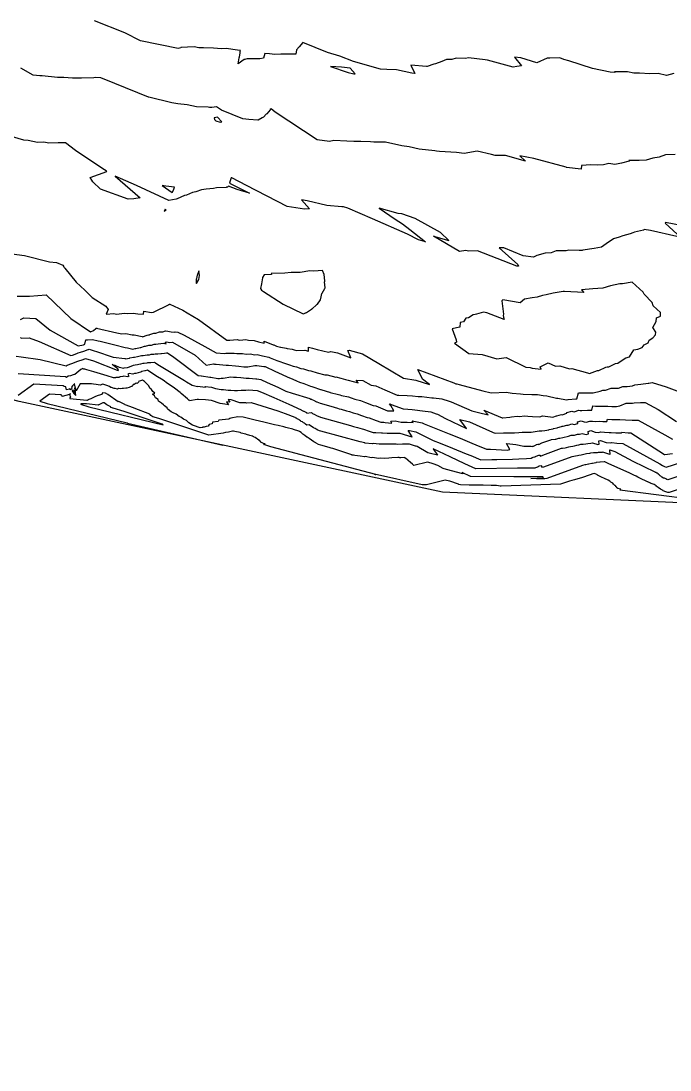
# Model space of a CAD drawing. Header units: metres. Extents: x 706349 to 713144, y 2649082 to 2655455.
# Drawn here: x 708603.4 to 708830, y 2651751.2 to 2652117.2 of the extents above; entities that cross this region are included whole.
import ezdxf

# ---------------------------------------------------------------- set-up
doc = ezdxf.new("R2010")
doc.units = ezdxf.units.M
for name, color, linetype in [('C-TINN-BNDY', 110, 'Continuous'), ('C-TOPO-MAJR', 9, 'Continuous'), ('C-TOPO-MINR', 8, 'Continuous')]:
    doc.layers.add(name, color=color, linetype=linetype)

msp = doc.modelspace()

# ---------------------------------------------------------------- linework, layer by layer
at = {"layer": 'C-TINN-BNDY', "color": 110, "linetype": 'Continuous', "lineweight": -3, "flags": 128}
msp.add_lwpolyline([(711728.46, 2651751.17), (708979.69, 2651949.91), (708929.32, 2651947.51), (708885.34, 2651947.43), (708874.67, 2651947.66), (708843.96, 2651948.59), (708750.59, 2651952.81), (708602.72, 2651984.46), (708602.72, 2651984.46), (708572.24, 2651992.37), (708416.46, 2652027.77), (708356.42, 2652045.45), (708246.65, 2652079.09), (708217.24, 2652087.73), (708207.61, 2652091.07), (708086.04, 2652137.92), (707999.16, 2652180.02), (707920.32, 2652215.72), (707870.46, 2652235.47), (707845.27, 2652247.2), (707845.05, 2652247.32), (707705.16, 2652328.1)], dxfattribs=at)
at = {"layer": 'C-TOPO-MAJR', "color": 9, "linetype": 'Continuous', "lineweight": -3, "elevation": -10, "flags": 128}
for points in [[(708831.81, 2652070.71), (708828.46, 2652070.57), (708826.22, 2652069.7), (708823.94, 2652069.39), (708821.7, 2652068.63), (708819.17, 2652068.61), (708817, 2652068.53), (708815.58, 2652068.51), (708815.73, 2652068.3), (708813.05, 2652067.64), (708810.68, 2652067.13), (708808.68, 2652067.5), (708806.78, 2652067.04), (708804.65, 2652066.92), (708802.36, 2652067.06), (708799.1, 2652066.78), (708798.98, 2652065.57), (708793.88, 2652066.13), (708793.83, 2652066.14), (708793.68, 2652066.18), (708782.41, 2652069.28), (708777.53, 2652070.23), (708779.58, 2652068.38), (708772.49, 2652070.35), (708768.99, 2652070.32), (708767.63, 2652070.6), (708762.69, 2652071.79), (708758.12, 2652071.01), (708755.47, 2652071.33), (708749.46, 2652071.71), (708748.43, 2652071.8), (708747.91, 2652071.89), (708742.39, 2652072.56), (708738.89, 2652073.3), (708736.29, 2652073.71), (708730.61, 2652074.92), (708730.41, 2652074.93), (708726.55, 2652074.99), (708725.39, 2652075.06), (708722.06, 2652075.15), (708719.58, 2652075.24), (708717.11, 2652075.3), (708712.55, 2652075.55), (708711.13, 2652075.24), (708706.79, 2652075.79), (708692.14, 2652085.38), (708690.67, 2652086.63), (708690.37, 2652086.3), (708690.33, 2652086.26), (708689.15, 2652084.9), (708688.93, 2652084.72), (708688.02, 2652083.68), (708687.56, 2652083.4), (708686.22, 2652082.65), (708686.17, 2652082.61), (708686.12, 2652082.6), (708682.93, 2652082.9), (708680.8, 2652083.12), (708673.33, 2652086.16), (708671.6, 2652087.23), (708669.97, 2652087.08), (708669.16, 2652087.07), (708668.77, 2652087.14), (708664.7, 2652087.34), (708661.41, 2652088.03), (708658.13, 2652088.39), (708656.03, 2652088.66), (708648.06, 2652090.68), (708648.02, 2652090.68), (708647.9, 2652090.71), (708636.18, 2652095.48), (708631.21, 2652097.45), (708629.48, 2652097.56), (708628.82, 2652097.42), (708624.5, 2652097.29), (708621.4, 2652097.27), (708618.28, 2652097.53), (708616.12, 2652097.56), (708610.72, 2652098.09), (708610, 2652098.13), (708607.62, 2652098.36), (708603.3, 2652100.82)], [(708602, 2652021.21), (708604.1, 2652021.18), (708605.44, 2652021.17), (708606.32, 2652021.22), (708612.18, 2652021.73), (708620.76, 2652013.41), (708627.64, 2652008.8), (708628.63, 2652009.27), (708629.46, 2652009.89), (708629.7, 2652010.04), (708629.74, 2652010.11), (708629.76, 2652010.09), (708636.81, 2652008.47), (708638.55, 2652008.12), (708639.94, 2652008.18), (708642.21, 2652007.69), (708642.85, 2652007.75), (708645.66, 2652007.1), (708645.82, 2652007.07), (708647.37, 2652007.61), (708647.47, 2652007.61), (708647.92, 2652007.67), (708648.12, 2652007.63), (708648.06, 2652007.73), (708649.79, 2652008.36), (708650.11, 2652008.3), (708650.41, 2652008.31), (708651.78, 2652008.81), (708652.23, 2652008.77), (708652.84, 2652008.73), (708653.84, 2652009.1), (708654.63, 2652008.96), (708655.77, 2652008.72), (708656.89, 2652008.7), (708657.16, 2652008.78), (708658.15, 2652008.71), (708660.31, 2652007.55), (708667.56, 2652003.61), (708671.5, 2652001.47), (708674.45, 2652001.26), (708674.94, 2652001.36), (708677.83, 2652001.31), (708678.73, 2652001.21), (708680.75, 2652001.22), (708682.04, 2652001.01), (708683.38, 2652001.05), (708684.99, 2652000.76), (708685.82, 2652000.83), (708687.72, 2652000.39), (708689.91, 2651999.93), (708690.32, 2651999.75), (708692.7, 2651998.8), (708696.07, 2651997.61), (708697.09, 2651997.22), (708698.46, 2651996.83), (708699.61, 2651996.53), (708701.05, 2651996.01), (708702.01, 2651995.86), (708703.79, 2651995.26), (708704.57, 2651995.17), (708706.79, 2651994.49), (708709.49, 2651993.78), (708710.27, 2651993.78), (708713.26, 2651992.97), (708713.26, 2651993.12), (708715.05, 2651992.57), (708716.73, 2651992.19), (708717.58, 2651991.85), (708721.11, 2651990.97), (708720.38, 2651991.95), (708722.68, 2651991.81), (708725.67, 2651990.15), (708727.3, 2651989.9), (708730.36, 2651988.56), (708734.68, 2651986.72), (708735.05, 2651986.7), (708735.16, 2651986.69), (708735.35, 2651986.66), (708738.25, 2651986.51), (708740.05, 2651986.47), (708742.06, 2651986.21), (708743.33, 2651986.21), (708746.84, 2651985.75), (708747.39, 2651985.77), (708750.3, 2651985.37), (708752.88, 2651984.56), (708753.63, 2651984.31), (708760.81, 2651981.15), (708763.1, 2651980.58), (708766.5, 2651979.8), (708765, 2651981.41), (708771.37, 2651978.76), (708771.61, 2651978.78), (708771.64, 2651978.77), (708774.01, 2651979), (708774.61, 2651979.1), (708776.6, 2651979.39), (708777.55, 2651979.27), (708779.08, 2651979.48), (708780.3, 2651979.38), (708781.94, 2651979.27), (708784.48, 2651979.07), (708785.41, 2651979.47), (708788.21, 2651979.15), (708789.07, 2651979.02), (708790.39, 2651979.42), (708790.45, 2651979.42), (708792.11, 2651979.93), (708792.34, 2651979.86), (708793.99, 2651980.39), (708793.97, 2651980.59), (708795.67, 2651981.1), (708796.11, 2651980.93), (708796.47, 2651980.9), (708798.16, 2651981.42), (708798.63, 2651981.37), (708799.16, 2651981.33), (708801.18, 2651981.49), (708801.89, 2651981.44), (708802.69, 2651981.43), (708803.09, 2651982.92), (708803.95, 2651982.85), (708804.97, 2651982.8), (708807.05, 2651982.83), (708808.27, 2651982.78), (708809.68, 2651982.74), (708811.36, 2651982.69), (708812.5, 2651982.97), (708814.71, 2651983.83), (708816.86, 2651983.86), (708817.43, 2651984.04), (708819.69, 2651984.06), (708821.37, 2651984.13), (708825.82, 2651981.65), (708832.22, 2651977.51)]]:
    msp.add_lwpolyline(points, dxfattribs=at)
msp.add_lwpolyline([(708672.96, 2652081.88), (708673.46, 2652082.06), (708672.03, 2652083.63), (708670.78, 2652083.4), (708670.91, 2652082.83), (708671.35, 2652082.36), (708672.96, 2652081.88)], close=True, dxfattribs=at)
at = {"layer": 'C-TOPO-MAJR', "color": 9, "linetype": 'Continuous', "lineweight": -3, "flags": 128}
msp.add_lwpolyline([(708845.81, 2651958.05), (708829.74, 2651952.71), (708829.72, 2651952.72), (708829.7, 2651952.73), (708829.67, 2651952.75), (708829.27, 2651952.73), (708828.58, 2651952.89), (708827.62, 2651953.34), (708827.62, 2651953.35), (708826.66, 2651953.88), (708826.66, 2651953.9), (708825.9, 2651954.45), (708825.2, 2651954.93), (708825.19, 2651954.95), (708825.16, 2651954.98), (708824.45, 2651955.44), (708823.36, 2651955.88), (708823.32, 2651955.93), (708823.22, 2651955.98), (708822.23, 2651956.39), (708822.09, 2651956.47), (708821.19, 2651956.84), (708820.95, 2651956.96), (708820.64, 2651957.11), (708819.94, 2651957.48), (708819.49, 2651957.71), (708818.78, 2651958.04), (708818.18, 2651958.35), (708817.31, 2651958.78), (708815.96, 2651959.43), (708813.63, 2651960.52), (708812.83, 2651960.87), (708808.41, 2651962.88), (708807.21, 2651963.42), (708806.95, 2651963.4), (708805.55, 2651963.3), (708805.48, 2651963.27), (708804.19, 2651963.12), (708804.06, 2651963.08), (708802.91, 2651962.88), (708802.73, 2651962.83), (708801.7, 2651962.64), (708801.47, 2651962.59), (708800.55, 2651962.37), (708800.25, 2651962.34), (708799.41, 2651962.16), (708786.92, 2651957.64), (708786.29, 2651957.43), (708786.24, 2651957.46), (708783.38, 2651957.47), (708781.39, 2651957.6), (708785.82, 2651957.83), (708785.57, 2651958.19), (708785.45, 2651958.18), (708785.48, 2651958.14), (708775.51, 2651958.2), (708760.41, 2651958.31), (708760.34, 2651958.31), (708757.41, 2651959.69), (708757.7, 2651959.26), (708751.94, 2651960.69), (708750.82, 2651961.06), (708748.94, 2651962.16), (708747.23, 2651962.73), (708746.56, 2651962.92), (708745.26, 2651963.3), (708740.53, 2651962.11), (708740.02, 2651962.63), (708739.38, 2651963.21), (708738.58, 2651963.91), (708738.45, 2651963.95), (708737.57, 2651964.66), (708737.49, 2651964.7), (708737.25, 2651964.93), (708735.96, 2651964.82), (708735.7, 2651964.85), (708735.36, 2651964.88), (708734.9, 2651964.92), (708732.88, 2651964.83), (708731.75, 2651964.71), (708730.38, 2651964.56), (708728.96, 2651964.69), (708728.04, 2651964.61), (708726.22, 2651964.86), (708725.73, 2651964.79), (708723.59, 2651965.21), (708723.36, 2651965.18), (708721.81, 2651965.38), (708719.94, 2651965.63), (708719.92, 2651965.62), (708719.47, 2651965.69), (708719.46, 2651965.69), (708719.37, 2651965.71), (708719.33, 2651965.73), (708719.25, 2651965.75), (708718.88, 2651965.71), (708718.89, 2651965.83), (708712.25, 2651968.1), (708711.72, 2651968.23), (708711.3, 2651968.32), (708710.97, 2651968.4), (708708.12, 2651969.17), (708708.02, 2651969.21), (708707.25, 2651969.51), (708706.46, 2651969.96), (708706.37, 2651970), (708705.57, 2651970.44), (708704.77, 2651970.95), (708703.96, 2651971.49), (708703.26, 2651972.06), (708703.15, 2651972.04), (708702.47, 2651972.58), (708701.81, 2651973.09), (708701.78, 2651973.11), (708701.16, 2651973.61), (708701.15, 2651973.61), (708700.65, 2651973.98), (708700.41, 2651974.07), (708700.39, 2651974.07), (708700.37, 2651974.07), (708698.51, 2651974.72), (708698.31, 2651974.76), (708696.3, 2651975.31), (708695.85, 2651975.41), (708695.18, 2651975.57), (708693.13, 2651976.08), (708691.93, 2651976.35), (708689.97, 2651976.8), (708688.2, 2651977.2), (708685.15, 2651977.94), (708680.91, 2651978.95), (708679.05, 2651979.06), (708676.61, 2651978.68), (708676.26, 2651978.52), (708675.89, 2651978.32), (708672.49, 2651977.89), (708672.21, 2651977.51), (708670.26, 2651977.2), (708670.14, 2651976.71), (708669.04, 2651976.49), (708668.7, 2651975.88), (708668.07, 2651975.73), (708667.64, 2651975.62), (708667.31, 2651975.55), (708667.08, 2651975.5), (708666.89, 2651975.46), (708666.75, 2651975.43), (708666.63, 2651975.41), (708665.96, 2651975.3), (708663.57, 2651976.1), (708663.29, 2651976.19), (708662.02, 2651977.07), (708661.16, 2651977.84), (708660.1, 2651978.24), (708659.16, 2651979.01), (708658.54, 2651979.24), (708657.5, 2651979.99), (708656.23, 2651980.57), (708655.79, 2651980.89), (708654.75, 2651981.61), (708654.49, 2651981.91), (708654.4, 2651982.21), (708653.46, 2651982.89), (708653.16, 2651983.3), (708652.48, 2651983.9), (708651.43, 2651984.61), (708651.26, 2651985.13), (708650.34, 2651985.77), (708650.01, 2651986.44), (708649.26, 2651987), (708650.09, 2651987.35), (708649.43, 2651987.89), (708648.91, 2651988.7), (708648.41, 2651989.12), (708648.06, 2651989.93), (708646.57, 2651991.3), (708646.45, 2651991.4), (708645.78, 2651991.91), (708645.46, 2651991.79), (708645.39, 2651991.81), (708644.43, 2651991.44), (708644.48, 2651991.31), (708643.89, 2651990.77), (708643.58, 2651990.83), (708642.84, 2651990.42), (708642.56, 2651990.39), (708642.19, 2651989.75), (708641.88, 2651989.73), (708641.09, 2651989.4), (708640.38, 2651989.1), (708639.98, 2651989.09), (708639.17, 2651988.97), (708638.67, 2651989), (708638.07, 2651988.86), (708637.44, 2651988.95), (708637.01, 2651988.82), (708636.21, 2651989.04), (708635.89, 2651989), (708634.92, 2651989.39), (708634.79, 2651989.4), (708634.28, 2651989.67), (708634.27, 2651989.68), (708633.32, 2651990.01), (708631.9, 2651990.52), (708630.96, 2651990.14), (708629.61, 2651990.36), (708628.67, 2651990.51), (708627.97, 2651990.6), (708626.54, 2651990.63), (708626.07, 2651990.67), (708624.27, 2651990.66), (708624.02, 2651990.68), (708622.67, 2651988.13), (708622.07, 2651990.65), (708621.93, 2651990.59), (708621.97, 2651990.54), (708621.35, 2651989.87), (708620.98, 2651989.51), (708621.13, 2651989.08), (708620.98, 2651988.84), (708620.88, 2651988.67), (708620.81, 2651988.55), (708620.46, 2651988.94), (708620.35, 2651988.84), (708620.27, 2651988.76), (708619.28, 2651988.49), (708619.03, 2651989.59), (708618.44, 2651989.65), (708618.1, 2651989.91), (708607.83, 2651990.53), (708602.37, 2651986.61)], dxfattribs=at)
msp.add_lwpolyline([(708621.33, 2651988.29), (708621.28, 2651988.13), (708621.75, 2651987.52), (708621.74, 2651987.44), (708621.73, 2651987.38), (708622.33, 2651986.79), (708622.33, 2651986.77), (708622.32, 2651986.76), (708622.53, 2651986.61), (708622.17, 2651989.2), (708622.3, 2651987.28), (708621.84, 2651988.31), (708621.79, 2651987.86), (708621.42, 2651988.54), (708621.33, 2651988.29)], close=True, dxfattribs=at)
at = {"layer": 'C-TOPO-MINR', "color": 8, "linetype": 'Continuous', "lineweight": -3, "flags": 128}
for points, elevation in [([(708831.28, 2652098.94), (708828.74, 2652098.18), (708825.89, 2652098.88), (708822.97, 2652098.77), (708819.32, 2652099.01), (708817.38, 2652099.01), (708815.2, 2652099.55), (708810.61, 2652099.54), (708810.8, 2652099.28), (708809.04, 2652099.43), (708802.93, 2652100.66), (708794.64, 2652103.35), (708792.95, 2652103.8), (708791.47, 2652104.36), (708788.03, 2652104.29), (708787.04, 2652104.26), (708783.43, 2652102.69), (708777.88, 2652104.37), (708775.7, 2652104.59), (708778.13, 2652101.59), (708776.5, 2652101.32), (708775.26, 2652101.07), (708766.31, 2652103.55), (708766.18, 2652103.55), (708766.09, 2652103.55), (708765.42, 2652103.65), (708759.61, 2652104.38), (708758.52, 2652104.17), (708755.33, 2652104.27), (708753.75, 2652103.84), (708752, 2652103.83), (708750.32, 2652103.12), (708748.1, 2652102.31), (708747.55, 2652102.23), (708745.21, 2652101.39), (708745.01, 2652101.36), (708744.97, 2652101.35), (708739.51, 2652101.77), (708740.92, 2652098.97), (708739.89, 2652099.07), (708734.46, 2652100.15), (708731.14, 2652100.37), (708728.88, 2652100.4), (708719.47, 2652103.15), (708714.72, 2652104.96), (708710.44, 2652106.3), (708701.75, 2652109.75), (708700.48, 2652108.26), (708699.54, 2652107.18), (708699.29, 2652105.62), (708698.3, 2652105.72), (708697.76, 2652105.71), (708697.64, 2652105.71), (708694.98, 2652105.62), (708694.14, 2652105.7), (708691.98, 2652105.6), (708690.14, 2652105.82), (708688.46, 2652105.84), (708688.09, 2652104.25), (708686.81, 2652104.04), (708682.29, 2652103.99), (708681.88, 2652103.91), (708681.55, 2652103.85), (708681.33, 2652103.78), (708679.21, 2652102.33), (708679.56, 2652104.44), (708679.63, 2652104.76), (708679.87, 2652106.01), (708679.92, 2652106.64), (708680.05, 2652106.96), (708678.94, 2652107.1), (708675.04, 2652107.59), (708673.41, 2652107.57), (708670.54, 2652107.81), (708667.12, 2652107.82), (708665.44, 2652107.88), (708663.82, 2652108.26), (708659.2, 2652108.03), (708659.23, 2652107.83), (708658.19, 2652107.68), (708645.06, 2652110.37), (708639.62, 2652113.09), (708628.98, 2652117.27)], -8), ([(708832.4, 2652042.01), (708823.13, 2652044.16), (708820.99, 2652044.44), (708820.73, 2652044.3), (708817.61, 2652043.58), (708816.99, 2652043.27), (708816.12, 2652042.94), (708813.55, 2652042.25), (708812.21, 2652041.76), (708810.26, 2652041.25), (708807.71, 2652039.49), (708806.04, 2652038.31), (708803.49, 2652037.8), (708799.51, 2652037.24), (708799.29, 2652037.2), (708798.24, 2652037.1), (708794.61, 2652037.26), (708793.76, 2652036.98), (708790.26, 2652037), (708788.47, 2652036.36), (708786.36, 2652036.22), (708783.46, 2652035.36), (708782.29, 2652034.84), (708778.77, 2652035.31), (708771.92, 2652038.11), (708770.33, 2652038.12), (708776.86, 2652032.21), (708777.06, 2652031.67), (708776.98, 2652031.66), (708776.52, 2652031.68), (708762.8, 2652037.01), (708759.61, 2652036.94), (708758.68, 2652037.11), (708756.52, 2652036.86), (708747.35, 2652042.13), (708752.7, 2652040.61), (708749.82, 2652043.41), (708740.96, 2652048.32), (708736.36, 2652049.93), (708735.12, 2652050.04), (708728.48, 2652051.96), (708733.98, 2652048.11), (708736.6, 2652046.48), (708739.17, 2652044.46), (708744.59, 2652040.12), (708742.16, 2652040.86), (708738.35, 2652042.82), (708726.1, 2652048.16), (708717.48, 2652051.89), (708715.98, 2652052.36), (708715.41, 2652052.37), (708710.15, 2652052.91), (708703.27, 2652054.52), (708701.28, 2652054.82), (708704.15, 2652051.66), (708702.4, 2652051.57), (708696.31, 2652052.53), (708682.15, 2652059.84), (708676.97, 2652062.55), (708676.81, 2652062.53), (708676.38, 2652061.41), (708676.2, 2652060.66), (708683.1, 2652057.16), (708678.87, 2652058.47), (708675.8, 2652059.65), (708675.51, 2652059.25), (708675.45, 2652059.2), (708675.14, 2652059.21), (708675.04, 2652059.19), (708671.58, 2652059.06), (708670.56, 2652058.78), (708668.03, 2652058.5), (708666.38, 2652058.29), (708664.46, 2652057.66), (708663.3, 2652057.43), (708661.14, 2652056.51), (708660.45, 2652056.31), (708657.9, 2652055.17), (708657.58, 2652055.04), (708654.97, 2652054.62), (708643.7, 2652059.83), (708636.26, 2652063.14), (708644.92, 2652055.54), (708642.72, 2652055.18), (708640.75, 2652055.05), (708631.11, 2652058.57), (708628.45, 2652061.07), (708628.14, 2652061.66), (708627.47, 2652062.66), (708633.32, 2652064.71), (708633.06, 2652064.9), (708631.93, 2652065.69), (708622.37, 2652071.99), (708618.89, 2652074.72), (708616.29, 2652074.69), (708613.13, 2652074.65), (708611.37, 2652074.94), (708609.1, 2652074.89), (708605.87, 2652075.56), (708604.41, 2652075.6), (708598.42, 2652077.42)], -12), ([(708836.91, 2652045.31), (708828.47, 2652046.97), (708828.31, 2652046.66), (708832.52, 2652042.85)], -12), ([(708600.12, 2652035.97), (708604.63, 2652035.39), (708613.36, 2652033.15), (708615.72, 2652032.92), (708617.98, 2652032.07), (708618.38, 2652031.4), (708618.47, 2652031.27), (708618.71, 2652031.01), (708622.61, 2652026.11), (708625.68, 2652023.26), (708628.16, 2652020.73), (708633, 2652017.71), (708633.86, 2652016.51), (708633.16, 2652014.94), (708635.81, 2652015.17), (708636.24, 2652015.07), (708636.83, 2652014.97), (708639.34, 2652015.33), (708640.44, 2652015.16), (708642.54, 2652015.24), (708644.12, 2652015.03), (708646.18, 2652014.95), (708646.29, 2652015.96), (708648.95, 2652015.56), (708649.62, 2652015.64), (708655.1, 2652018.34), (708655.12, 2652018.36), (708655.13, 2652018.4), (708655.39, 2652018.39), (708659.91, 2652016.31), (708661.35, 2652015.38), (708665.35, 2652013.03), (708675.26, 2652005.85), (708676.14, 2652005.88), (708676.25, 2652005.86), (708678.81, 2652006.07), (708679.22, 2652005.97), (708679.81, 2652005.85), (708681.87, 2652006.08), (708682.86, 2652005.83), (708684.82, 2652005.75), (708686.24, 2652005.33), (708688.29, 2652004.79), (708688.26, 2652005.53), (708691.4, 2652004.25), (708691.7, 2652004.2), (708692.56, 2652003.8), (708693.96, 2652003.44), (708694.14, 2652003.38), (708695.91, 2652003.09), (708696.33, 2652002.95), (708698, 2652002.75), (708698.71, 2652002.53), (708699.57, 2652002.31), (708702.52, 2652002.33), (708703.77, 2652001.99), (708703.79, 2652003.47), (708705.14, 2652003.06), (708706.76, 2652002.65), (708708.73, 2652002.12), (708710.76, 2652001.69), (708711.6, 2652001.88), (708713.91, 2652001.44), (708718.56, 2651999.71), (708717.47, 2652002.23), (708717.91, 2652002.37), (708722.59, 2652001.14), (708728.33, 2651997.74), (708736.9, 2651992.62), (708741.23, 2651991.85), (708746.01, 2651990.37), (708743.6, 2651992.3), (708741.97, 2651995.58), (708754.56, 2651990.98), (708755.26, 2651990.67), (708755.58, 2651990.58), (708756.37, 2651990.36), (708764.61, 2651988.17), (708767.53, 2651987.49), (708772.98, 2651987.66), (708773.47, 2651987.61), (708774.83, 2651987.33), (708777.82, 2651987.15), (708778.72, 2651987.01), (708781.72, 2651986.89), (708783.69, 2651986.85), (708785.69, 2651986.51), (708787, 2651986.48), (708790.31, 2651985.66), (708790.85, 2651985.65), (708793.81, 2651985.03), (708794.33, 2651985.19), (708794.36, 2651985.19), (708794.38, 2651985.19), (708797.07, 2651985.4), (708797.27, 2651985.39), (708797.5, 2651985.38), (708798.06, 2651987.5), (708798.22, 2651987.49), (708798.4, 2651987.48), (708801.63, 2651987.53), (708802.08, 2651987.51), (708802.59, 2651987.49), (708803.21, 2651987.47), (708805.57, 2651988.06), (708806.54, 2651988.44), (708807.49, 2651988.45), (708809.49, 2651989.09), (708810.61, 2651989.1), (708811.98, 2651989.16), (708813.47, 2651989.68), (708815.04, 2651989.73), (708816.94, 2651989.87), (708817.74, 2651990.26), (708819.84, 2651990.45), (708822.41, 2651990.82), (708822.58, 2651990.91), (708823.81, 2651991.07), (708828.66, 2651989.56), (708838.85, 2651985.68)], -12), ([(708603.21, 2652013.08), (708604.37, 2652013.66), (708608.51, 2652013.4), (708613.54, 2652009.37), (708623.37, 2652003.93), (708625.16, 2652004.18), (708625.7, 2652004.49), (708625.96, 2652005.97), (708626.58, 2652006), (708628.38, 2652006.14), (708630.33, 2652005.65), (708631.02, 2652005.46), (708632.41, 2652005.11), (708636.16, 2652004.2), (708639.7, 2652003.34), (708640.58, 2652003.14), (708642.45, 2652002.71), (708643.28, 2652002.92), (708643.35, 2652002.93), (708643.45, 2652002.93), (708644.95, 2652003.34), (708645.21, 2652003.34), (708646.48, 2652003.72), (708646.88, 2652003.72), (708647.96, 2652004.06), (708648.46, 2652004.08), (708648.98, 2652004.12), (708649.9, 2652004.43), (708650.45, 2652004.45), (708652.98, 2652004.8), (708654.1, 2652004.55), (708653.76, 2652005.13), (708654.23, 2652005.3), (708655.31, 2652005.09), (708656.28, 2652005.12), (708656.28, 2652005.13), (708664.23, 2652000.66), (708668.05, 2651997.11), (708670.59, 2651997.55), (708670.75, 2651997.55), (708670.96, 2651997.53), (708671.22, 2651997.51), (708671.57, 2651997.48), (708674.99, 2651997.16), (708675.83, 2651997.08), (708678.23, 2651996.91), (708679.44, 2651996.79), (708681.14, 2651996.61), (708682.61, 2651996.5), (708684.96, 2651996.98), (708685.68, 2651996.97), (708688.15, 2651996.69), (708688.24, 2651996.69), (708688.6, 2651996.63), (708691.98, 2651995.02), (708694.56, 2651993.83), (708696.31, 2651993.11), (708698.26, 2651992.24), (708699.62, 2651991.66), (708700.64, 2651991.26), (708702.07, 2651990.75), (708704.47, 2651989.84), (708704.9, 2651989.71), (708705.26, 2651989.62), (708707.97, 2651988.65), (708708.1, 2651988.63), (708709.88, 2651988.03), (708711.07, 2651987.72), (708711.18, 2651987.69), (708711.31, 2651987.64), (708714.25, 2651986.92), (708714.68, 2651986.77), (708715.24, 2651986.58), (708717.71, 2651986.03), (708718.64, 2651985.69), (708719.93, 2651985.23), (708721.88, 2651984.8), (708723.66, 2651984.13), (708726.29, 2651983.12), (708727.25, 2651982.9), (708731.39, 2651981.2), (708733.11, 2651981.2), (708733.51, 2651981.18), (708732.5, 2651983.11), (708732.07, 2651983.7), (708732.17, 2651983.69), (708732.68, 2651983.41), (708736.85, 2651981.93), (708738.44, 2651981.74), (708739.94, 2651981.63), (708740.92, 2651981.58), (708743.54, 2651981.23), (708746.52, 2651980.9), (708748.3, 2651980.21), (708748.8, 2651979.99), (708751.57, 2651978.48), (708758.94, 2651975.01), (708756.63, 2651978.2), (708759.98, 2651977.37), (708767.96, 2651973.73), (708768.24, 2651973.64), (708768.9, 2651973.42), (708771.86, 2651973.49), (708772.38, 2651973.47), (708774.77, 2651973.54), (708775.69, 2651973.54), (708777.25, 2651973.62), (708778.34, 2651973.7), (708779.32, 2651973.78), (708780.9, 2651973.72), (708781.45, 2651973.78), (708784.29, 2651974.25), (708784.43, 2651974.27), (708785.21, 2651974.17), (708786.28, 2651974.29), (708786.32, 2651974.3), (708787.71, 2651974.62), (708787.8, 2651974.63), (708789.14, 2651974.96), (708789.28, 2651974.98), (708790.64, 2651975.3), (708790.85, 2651975.33), (708792.09, 2651975.79), (708792.36, 2651975.81), (708792.67, 2651975.82), (708794.01, 2651976.23), (708794.41, 2651976.24), (708795.72, 2651976.64), (708796.5, 2651976.38), (708797.75, 2651976.78), (708797.71, 2651977.31), (708799.01, 2651977.7), (708799.99, 2651977.33), (708800.77, 2651977.28), (708801.99, 2651977.65), (708802.89, 2651977.55), (708803.94, 2651977.48), (708805.29, 2651977.59), (708806.5, 2651977.5), (708807.89, 2651977.47), (708808.12, 2651978.34), (708809.68, 2651978.21), (708811.54, 2651978.12), (708812.47, 2651978.13), (708814.46, 2651978.05), (708816.76, 2651977.98), (708818.9, 2651977.92), (708828.14, 2651972.85), (708830.9, 2651971.34)], -8), ([(708603.02, 2652006.83), (708603.67, 2652006.6), (708606.27, 2652006.71), (708609.71, 2652005.42), (708620.72, 2652000.48), (708621.2, 2652000.64), (708621.3, 2652000.68), (708622.88, 2652001.22), (708623.33, 2652001.39), (708624.2, 2652001.68), (708625.26, 2652002.06), (708626.78, 2652002.59), (708626.96, 2652002.62), (708627.15, 2652002.73), (708631.44, 2652001.34), (708633.46, 2652000.6), (708635.6, 2651999.88), (708639.63, 2651999.44), (708639.7, 2651999.42), (708639.84, 2651999.39), (708641.27, 2651999.61), (708641.39, 2651999.64), (708642.7, 2651999.91), (708642.98, 2651999.95), (708644.1, 2652000.2), (708644.54, 2652000.22), (708645.47, 2652000.46), (708646.01, 2652000.52), (708646.68, 2652000.57), (708647.43, 2652000.77), (708648.27, 2652000.79), (708648.82, 2652000.96), (708649.79, 2652000.96), (708650.18, 2652001.08), (708651.18, 2652001.11), (708652.24, 2652001.2), (708652.43, 2652001.26), (708653.43, 2652001.3), (708654.15, 2652001.39), (708654.41, 2652001.44), (708654.42, 2652001.45), (708654.48, 2652001.47), (708656.78, 2651999.98), (708665.2, 2651993.58), (708666.26, 2651993.41), (708666.34, 2651993.41), (708669.36, 2651992.92), (708669.65, 2651992.93), (708672.15, 2651992.52), (708672.63, 2651992.54), (708673.22, 2651992.56), (708673.95, 2651992.57), (708676.62, 2651993.04), (708677.52, 2651992.99), (708678.65, 2651992.91), (708680.08, 2651992.8), (708682.01, 2651992.64), (708683.05, 2651992.55), (708685.32, 2651992.33), (708685.66, 2651992.31), (708687.1, 2651992.17), (708689.37, 2651991.12), (708693.08, 2651989.41), (708695.83, 2651988.09), (708698.1, 2651987.39), (708704.26, 2651985.47), (708704.59, 2651985.32), (708704.78, 2651985.23), (708704.89, 2651985.18), (708705.56, 2651984.9), (708706.55, 2651984.4), (708706.61, 2651984.37), (708706.67, 2651984.34), (708707.86, 2651983.82), (708711.59, 2651982.81), (708713.83, 2651982.13), (708714.43, 2651981.95), (708715.2, 2651981.74), (708717.03, 2651981.25), (708718.04, 2651980.92), (708719.35, 2651980.46), (708720.74, 2651980.12), (708722.28, 2651979.58), (708724.27, 2651978.89), (708724.99, 2651978.73), (708727.36, 2651977.86), (708729.02, 2651977.27), (708730.02, 2651977.26), (708730.48, 2651977.12), (708732.82, 2651976.91), (708732.45, 2651977.55), (708734.03, 2651977.68), (708736.1, 2651977.2), (708738.16, 2651977.2), (708740.28, 2651977.09), (708739.97, 2651977.69), (708743.4, 2651976.97), (708743.93, 2651976.76), (708744.11, 2651976.68), (708750.56, 2651974.16), (708752.93, 2651973.15), (708756.71, 2651971.68), (708760.76, 2651969.95), (708762.21, 2651969.39), (708765.93, 2651967.79), (708767.35, 2651967.85), (708773.09, 2651967.51), (708774.08, 2651967.65), (708772.92, 2651969.75), (708774, 2651969.67), (708776.15, 2651969.42), (708778.93, 2651968.89), (708781.39, 2651968.82), (708781.51, 2651968.82), (708781.93, 2651968.81), (708781.98, 2651968.82), (708782.28, 2651968.9), (708782.3, 2651968.91), (708782.33, 2651968.92), (708782.81, 2651969.11), (708783.28, 2651969.37), (708783.35, 2651969.41), (708783.87, 2651969.54), (708784.04, 2651969.56), (708784.15, 2651969.4), (708785.26, 2651969.99), (708788.4, 2651971.13), (708788.6, 2651971.17), (708789.85, 2651971.31), (708790.11, 2651971.37), (708791.21, 2651971.62), (708791.53, 2651971.68), (708792.58, 2651971.94), (708792.98, 2651972.01), (708794.03, 2651972.25), (708794.51, 2651972.31), (708795.45, 2651972.66), (708796.01, 2651972.71), (708796.64, 2651972.74), (708797.63, 2651973.04), (708798.37, 2651973.05), (708799.32, 2651973.34), (708800.66, 2651972.9), (708801.51, 2651973.17), (708801.44, 2651974.03), (708802.36, 2651974.3), (708803.86, 2651973.73), (708805.07, 2651973.65), (708805.82, 2651973.88), (708807.16, 2651973.73), (708808.73, 2651973.62), (708809.4, 2651973.68), (708811.12, 2651973.55), (708813.08, 2651973.51), (708813.15, 2651973.77), (708815.41, 2651973.58), (708816.36, 2651973.53), (708826.04, 2651967.21), (708828.05, 2651965.93), (708828.1, 2651965.91), (708828.22, 2651965.95), (708828.23, 2651965.95), (708830.88, 2651966.27)], -6), ([(708601.65, 2652000.3), (708603.42, 2652000.09), (708610.05, 2651999.15), (708619.12, 2651996.94), (708619.5, 2651997.11), (708621.06, 2651997.74), (708622.1, 2651998.11), (708622.86, 2651998.39), (708623.58, 2651998.63), (708624.72, 2651999.05), (708625.02, 2651999.15), (708625.87, 2651999.47), (708628.7, 2651998.63), (708636.9, 2651995.35), (708637.42, 2651995.25), (708637.46, 2651995.29), (708637.23, 2651995.9), (708635.16, 2651997.33), (708636.1, 2651997.11), (708637.61, 2651996.48), (708639.26, 2651996.13), (708639.44, 2651996.19), (708640.59, 2651996.3), (708640.9, 2651996.4), (708641.28, 2651996.51), (708642.68, 2651997.15), (708643.18, 2651997.25), (708643.99, 2651997.38), (708644.57, 2651997.54), (708645.2, 2651997.66), (708645.97, 2651997.79), (708646.43, 2651997.89), (708647.38, 2651997.94), (708647.66, 2651998.01), (708648.66, 2651998.11), (708649.84, 2651998.19), (708650.32, 2651997.9), (708651.18, 2651997.37), (708658.68, 2651992.8), (708660.44, 2651991.73), (708661.15, 2651991.33), (708663.12, 2651990.1), (708665.05, 2651989.71), (708664.95, 2651989.86), (708667.77, 2651989.43), (708667.63, 2651989.74), (708669.94, 2651989.46), (708671.25, 2651989.02), (708673.31, 2651988.68), (708674.12, 2651988.69), (708675.76, 2651988.42), (708676.68, 2651988.47), (708677.94, 2651988.26), (708679, 2651988.32), (708680.28, 2651988.37), (708681.86, 2651988.39), (708682.65, 2651988.53), (708684.29, 2651988.44), (708685.86, 2651988.33), (708687.38, 2651987.7), (708691.7, 2651985.9), (708694.8, 2651984.48), (708696.86, 2651983.58), (708701.2, 2651981.54), (708701.35, 2651981.47), (708701.36, 2651981.45), (708702.06, 2651981.11), (708702.15, 2651981.04), (708702.85, 2651980.7), (708703.01, 2651980.57), (708703.18, 2651980.44), (708704.7, 2651980.67), (708704.92, 2651980.48), (708705.18, 2651980.31), (708705.44, 2651980.15), (708705.7, 2651980), (708706.52, 2651979.59), (708706.83, 2651979.42), (708707.12, 2651979.3), (708707.94, 2651978.94), (708718.48, 2651976.09), (708719.48, 2651975.79), (708720.81, 2651975.39), (708722.49, 2651974.91), (708722.99, 2651974.78), (708724.9, 2651974.16), (708726.32, 2651973.66), (708727.29, 2651973.59), (708729.25, 2651973.48), (708729.65, 2651973.5), (708731.28, 2651973.45), (708732.07, 2651973.46), (708733.4, 2651973.43), (708734.65, 2651973.43), (708735.63, 2651973.42), (708739.85, 2651972.12), (708739.91, 2651972.11), (708738.61, 2651974.35), (708739.03, 2651974.38), (708741.26, 2651973.87), (708747.34, 2651970.88), (708749.68, 2651969.91), (708754.05, 2651968.22), (708758.86, 2651966.19), (708760.39, 2651965.59), (708763.92, 2651964.1), (708767.83, 2651964.18), (708769.49, 2651964.24), (708775.03, 2651964.39), (708777.17, 2651964.46), (708779.91, 2651964.57), (708781.41, 2651964.63), (708781.44, 2651964.64), (708781.65, 2651964.72), (708781.79, 2651964.82), (708781.88, 2651964.9), (708782.09, 2651964.94), (708782.21, 2651965), (708782.67, 2651965.12), (708782.85, 2651965.15), (708783.02, 2651965.26), (708783.31, 2651965.37), (708783.6, 2651965.53), (708783.81, 2651965.64), (708784.14, 2651965.72), (708784.55, 2651965.77), (708784.82, 2651965.39), (708785.55, 2651965.78), (708792.07, 2651968.14), (708792.48, 2651968.22), (708793.41, 2651968.33), (708793.89, 2651968.44), (708794.7, 2651968.63), (708795.26, 2651968.73), (708796.03, 2651968.92), (708796.67, 2651969.03), (708797.42, 2651969.21), (708798.16, 2651969.3), (708798.82, 2651969.54), (708799.66, 2651969.61), (708800.61, 2651969.66), (708801.25, 2651969.85), (708802.34, 2651969.87), (708802.92, 2651970.05), (708804.82, 2651969.42), (708805.27, 2651969.57), (708805.17, 2651970.75), (708805.7, 2651970.9), (708807.73, 2651970.14), (708809.37, 2651970.02), (708809.64, 2651970.1), (708811.43, 2651969.91), (708813.51, 2651969.77), (708813.51, 2651969.77), (708813.56, 2651969.76), (708817.15, 2651967.79), (708826.39, 2651962.72), (708826.43, 2651962.69), (708826.44, 2651962.68), (708826.45, 2651962.68), (708827.32, 2651962.17), (708828.05, 2651961.77), (708828.65, 2651961.51), (708834.09, 2651963.32)], -4), ([(708839.95, 2651960.68), (708829.19, 2651957.11), (708828.88, 2651957.25), (708828.51, 2651957.45), (708828.06, 2651957.71), (708827.77, 2651957.7), (708827.14, 2651958.09), (708826.78, 2651958.35), (708826.54, 2651958.57), (708826.32, 2651958.76), (708825.97, 2651959.04), (708825.82, 2651959.17), (708825.47, 2651959.45), (708825.4, 2651959.48), (708825.04, 2651959.71), (708824.98, 2651959.74), (708824.85, 2651959.8), (708817.14, 2651963.55), (708810.79, 2651966.85), (708809.04, 2651967.51), (708808.91, 2651967.46), (708809.03, 2651965.96), (708808.98, 2651965.94), (708806.52, 2651966.75), (708806.3, 2651966.69), (708804.87, 2651966.66), (708804.58, 2651966.58), (708803.31, 2651966.5), (708802.18, 2651966.42), (708801.82, 2651966.29), (708800.8, 2651966.16), (708800.36, 2651966.06), (708799.47, 2651965.9), (708799, 2651965.78), (708798.2, 2651965.63), (708797.68, 2651965.51), (708796.98, 2651965.35), (708796.36, 2651965.28), (708795.74, 2651965.15), (708785.84, 2651961.57), (708785.48, 2651961.38), (708785.06, 2651961.98), (708784.4, 2651961.9), (708784.26, 2651961.87), (708783.92, 2651961.68), (708783.82, 2651961.63), (708783.71, 2651961.59), (708783.41, 2651961.39), (708783.06, 2651961.33), (708783, 2651961.32), (708782.78, 2651961.23), (708776.74, 2651961.16), (708762.17, 2651960.95), (708758.34, 2651962.73), (708753.2, 2651965.14), (708747.29, 2651967.93), (708748.78, 2651965.71), (708745.94, 2651966.41), (708745.39, 2651966.6), (708741.74, 2651968.71), (708741.33, 2651968.85), (708741.16, 2651968.9), (708738.99, 2651969.54), (708738.91, 2651969.52), (708738.85, 2651969.58), (708736.89, 2651969.54), (708736.55, 2651969.55), (708734.98, 2651969.48), (708734.32, 2651969.52), (708733.41, 2651969.58), (708732.14, 2651969.52), (708730.86, 2651969.6), (708730.04, 2651969.52), (708728.43, 2651969.62), (708726.34, 2651969.76), (708726, 2651969.73), (708723.57, 2651969.95), (708723.45, 2651969.96), (708723.37, 2651969.98), (708721.79, 2651970.34), (708708.03, 2651974.05), (708707.57, 2651974.26), (708707.04, 2651974.46), (708706.49, 2651974.78), (708706.04, 2651975), (708705.5, 2651975.29), (708704.98, 2651975.63), (708704.44, 2651975.98), (708703.98, 2651976.36), (708703.17, 2651976.24), (708702.74, 2651976.57), (708702.33, 2651976.89), (708701.96, 2651977.07), (708701.61, 2651977.36), (708701.25, 2651977.53), (708700.96, 2651977.75), (708700.61, 2651977.94), (708700.37, 2651978.13), (708700.02, 2651978.32), (708699.85, 2651978.44), (708699.54, 2651978.59), (708699.45, 2651978.67), (708699.19, 2651978.78), (708699.16, 2651978.81), (708699.11, 2651978.84), (708699.05, 2651978.86), (708695.68, 2651980.19), (708693.12, 2651981.03), (708683.91, 2651984.02), (708683.73, 2651984.01), (708683.71, 2651984.02), (708682.17, 2651983.93), (708681.91, 2651983.98), (708680.37, 2651983.96), (708679.82, 2651984.05), (708676.81, 2651985.05), (708675.76, 2651985.18), (708676.24, 2651984.19), (708675.1, 2651984.36), (708675.86, 2651983.25), (708674.59, 2651983.5), (708672.95, 2651983.79), (708669.86, 2651984.81), (708667.83, 2651984.99), (708665.34, 2651985.12), (708664.91, 2651985.14), (708662.19, 2651984.72), (708662.04, 2651984.87), (708661.97, 2651984.92), (708661.83, 2651985.07), (708661.78, 2651985.14), (708661.49, 2651985.39), (708661.48, 2651985.4), (708661.45, 2651985.43), (708659.3, 2651987.27), (708658.9, 2651987.57), (708657, 2651989.08), (708656.11, 2651989.7), (708654.53, 2651990.73), (708653.01, 2651991.85), (708650.43, 2651993.45), (708647.49, 2651995.36), (708646.71, 2651995.14), (708646.59, 2651995.13), (708645.59, 2651994.93), (708645.18, 2651994.74), (708644.24, 2651994.47), (708643.51, 2651994.23), (708642.97, 2651994.18), (708642.36, 2651993.96), (708641.13, 2651994.22), (708640.68, 2651994.05), (708640.97, 2651993.3), (708640.66, 2651993.01), (708639.21, 2651993.28), (708638.93, 2651993.13), (708637.88, 2651993.03), (708637.78, 2651992.86), (708636.53, 2651992.78), (708636.44, 2651992.74), (708636.36, 2651992.71), (708635.71, 2651992.7), (708633.44, 2651993.36), (708628.75, 2651994.76), (708626.32, 2651995.49), (708625.67, 2651995.69), (708625.36, 2651995.79), (708625.06, 2651995.89), (708624.98, 2651995.92), (708624.26, 2651995.63), (708622.11, 2651993.87), (708621.63, 2651993.75), (708620.67, 2651993.41), (708619.89, 2651993.26), (708619.21, 2651992.81), (708618.89, 2651993.07), (708602.36, 2651994.06)], -2), ([(708837.81, 2651950.26), (708812.42, 2651953.57), (708812.72, 2651953.78), (708812.8, 2651953.91), (708811.81, 2651954.14), (708811.39, 2651954.33), (708811.39, 2651954.52), (708810.98, 2651954.74), (708811.04, 2651954.97), (708810.73, 2651955.19), (708810.44, 2651955.39), (708810.28, 2651955.66), (708810.01, 2651955.95), (708809.74, 2651956.12), (708809.34, 2651956.28), (708809.02, 2651956.61), (708808.41, 2651956.97), (708808.11, 2651957.09), (708807.35, 2651957.49), (708807.13, 2651957.58), (708806.06, 2651958.09), (708804.69, 2651958.79), (708804.64, 2651958.82), (708803.67, 2651959.3), (708803.08, 2651959.18), (708802.13, 2651958.83), (708801.81, 2651958.72), (708799.48, 2651957.99), (708796.64, 2651957.16), (708795.7, 2651956.88), (708794.92, 2651956.68), (708791.76, 2651955.6), (708771.02, 2651954.89), (708770.64, 2651954.96), (708770.13, 2651955.03), (708769.46, 2651955.12), (708767.58, 2651955.16), (708764.72, 2651955.21), (708759.83, 2651955.29), (708756.88, 2651955.32), (708756.26, 2651955.53), (708756.14, 2651955.6), (708753.13, 2651956.61), (708751.95, 2651956.94), (708751.53, 2651957.06), (708744.96, 2651955.42), (708744.52, 2651955.38), (708744.15, 2651955.36), (708743.85, 2651955.34), (708743.61, 2651955.33), (708743.4, 2651955.32), (708726.78, 2651959.06), (708727, 2651959.03), (708727.21, 2651959.01), (708690.61, 2651968.62), (708688.14, 2651969.51), (708688.41, 2651969.56), (708688.66, 2651969.63), (708688.02, 2651969.84), (708687.56, 2651970.08), (708687.04, 2651970.31), (708687.14, 2651970.44), (708686.65, 2651970.7), (708686.64, 2651970.87), (708686.12, 2651971.14), (708685.94, 2651971.36), (708685.58, 2651971.59), (708685.17, 2651971.84), (708684.58, 2651972.11), (708684.16, 2651972.33), (708683.31, 2651972.61), (708682.16, 2651972.93), (708681.83, 2651973.08), (708680.27, 2651973.45), (708680.08, 2651973.53), (708679.86, 2651973.61), (708678.07, 2651974.04), (708677.57, 2651974.16), (708677.2, 2651974.08), (708675.83, 2651973.78), (708674.76, 2651973.59), (708673.91, 2651973.44), (708668.99, 2651972.68), (708651.48, 2651978.54), (708649.42, 2651979.14), (708648.76, 2651979.6), (708648.32, 2651980), (708642.91, 2651982.08), (708642.65, 2651982.3), (708639.79, 2651983.34), (708639.65, 2651983.44), (708637.5, 2651984.44), (708637.35, 2651984.36), (708633.64, 2651986.86), (708632.92, 2651987.37), (708631.84, 2651987.44), (708631.57, 2651986.93), (708630.33, 2651986.5), (708629.42, 2651986.16), (708628.71, 2651985.87), (708627.73, 2651985.43), (708627.38, 2651985.27), (708627.09, 2651985.14), (708626.86, 2651985.02), (708626.67, 2651984.93), (708626.54, 2651984.87), (708626.46, 2651984.83), (708626.41, 2651984.81), (708626.33, 2651984.77), (708620.39, 2651985.44), (708620.5, 2651985.55), (708620.47, 2651985.7), (708620.79, 2651985.93), (708620.7, 2651986.18), (708620.52, 2651986.32), (708620.56, 2651986.61), (708620.58, 2651987), (708620.55, 2651987.03), (708620.58, 2651987.2), (708620.48, 2651987.1), (708620.27, 2651986.88), (708617.78, 2651986.2), (708617.68, 2651986.63), (708617.45, 2651986.65), (708617.32, 2651986.76), (708613.3, 2651987), (708609.96, 2651984.6), (708612.56, 2651983.71), (708640.46, 2651977), (708640.6, 2651976.95), (708673.82, 2651969.24)], 2)]:
    msp.add_lwpolyline(points, dxfattribs=dict(at, elevation=elevation))
for points, elevation in [([(708715.26, 2652101.09), (708711.46, 2652101.35), (708717.63, 2652099.29), (708719.63, 2652098.79), (708720.07, 2652098.78), (708718.33, 2652100.76), (708715.26, 2652101.09)], -8), ([(708653.97, 2652059.63), (708652.71, 2652059.78), (708656.2, 2652057.43), (708656.57, 2652058.21), (708657.01, 2652059.3), (708653.97, 2652059.63)], -12), ([(708653.56, 2652051.29), (708653.4, 2652050.82), (708654, 2652051.18), (708654.02, 2652051.21), (708654.01, 2652051.23), (708654.02, 2652051.27), (708653.69, 2652051.6), (708653.56, 2652051.29)], -12), ([(708664.82, 2652025.89), (708665.45, 2652027.07), (708665.7, 2652028.4), (708665.7, 2652028.45), (708665.47, 2652029.94), (708665.47, 2652029.94), (708665.47, 2652030.1), (708665.43, 2652029.97), (708665.42, 2652029.95), (708665.01, 2652028.72), (708664.88, 2652028.52), (708664.67, 2652027.35), (708664.52, 2652027.15), (708664.57, 2652025.95), (708664.64, 2652025.69), (708664.82, 2652025.87), (708664.82, 2652025.89)], -12), ([(708687.3, 2652025.55), (708686.95, 2652023.87), (708687.37, 2652023.26), (708688.06, 2652022.84), (708694.86, 2652018.37), (708701.94, 2652015.08), (708702.87, 2652015.44), (708702.94, 2652015.46), (708703, 2652015.48), (708704.81, 2652016.68), (708704.94, 2652016.75), (708705.05, 2652016.84), (708706.56, 2652018.17), (708706.7, 2652018.32), (708706.87, 2652018.47), (708707.93, 2652019.95), (708707.93, 2652020.18), (708708.11, 2652020.36), (708708.41, 2652022.14), (708708.5, 2652022.32), (708709.47, 2652023.93), (708709.57, 2652024.13), (708709.39, 2652026.22), (708709.45, 2652026.36), (708709.49, 2652026.52), (708709.24, 2652028.72), (708709.27, 2652028.8), (708708.7, 2652030.18), (708705.67, 2652029.99), (708704.18, 2652030.06), (708700.9, 2652029.43), (708697.7, 2652029.47), (708695.54, 2652029.2), (708690.69, 2652029.08), (708690.82, 2652028.76), (708688.27, 2652028.66), (708687.73, 2652027.68), (708687.74, 2652027.65), (708687.29, 2652025.57), (708687.3, 2652025.55)], -14), ([(708786.8, 2652021.69), (708785.5, 2652021.5), (708783.64, 2652020.9), (708781.8, 2652020.6), (708779.21, 2652020.21), (708777.68, 2652018.9), (708771.65, 2652019.89), (708771.38, 2652019.75), (708771.23, 2652019.6), (708771.89, 2652014.95), (708771.75, 2652014.48), (708771.8, 2652013.9), (708772.08, 2652013.07), (708765.98, 2652015.44), (708764.88, 2652015.64), (708762.38, 2652014.93), (708761.9, 2652014.85), (708761.31, 2652014.73), (708759.58, 2652013.7), (708758.68, 2652013.52), (708757.83, 2652012.25), (708756.71, 2652012.04), (708756.63, 2652010.4), (708755.46, 2652010.18), (708753.89, 2652009.87), (708755.32, 2652005.97), (708755.47, 2652005.19), (708754.72, 2652004.81), (708759.76, 2652001.23), (708764.43, 2652000.81), (708769.49, 2651999.31), (708772.83, 2651999.84), (708779.6, 2651996.39), (708781.18, 2651996.33), (708781.85, 2651996.06), (708784.96, 2651995.71), (708784.66, 2651996.58), (708787.48, 2651997.96), (708790.05, 2651996.83), (708791.5, 2651996.92), (708794.94, 2651995.89), (708795.75, 2651995.97), (708801.14, 2651994.43), (708801.83, 2651994.26), (708804.63, 2651995.23), (708804.84, 2651995.24), (708805.1, 2651995.26), (708807.6, 2651996.48), (708808.06, 2651996.52), (708808.63, 2651996.6), (708810.91, 2651997.68), (708811.72, 2651997.79), (708813.25, 2651998.94), (708814.51, 2651999.71), (708815.79, 2652000.06), (708817.4, 2652002.46), (708818.79, 2652002.75), (708820.27, 2652003.25), (708820.92, 2652004.19), (708822.31, 2652004.88), (708822.68, 2652005.81), (708823.95, 2652006.63), (708824.92, 2652007.72), (708825.04, 2652008.6), (708824.04, 2652010.28), (708825.1, 2652012.43), (708825.28, 2652013.61), (708826.7, 2652014.21), (708826.72, 2652015.53), (708824.08, 2652017.88), (708823.76, 2652018.97), (708821.02, 2652021.91), (708820.66, 2652022.58), (708816.8, 2652026.11), (708813.41, 2652025.53), (708812.46, 2652025.51), (708809.18, 2652024.86), (708806.57, 2652024), (708802.99, 2652023.76), (708799.14, 2652023.48), (708799.92, 2652022.44), (708793.1, 2652022.8), (708792.98, 2652022.79), (708792.66, 2652022.82), (708789.16, 2652022.3), (708786.8, 2652021.69)], -14), ([(708635.47, 2651982.16), (708634.64, 2651982.49), (708634.66, 2651982.51), (708634.68, 2651982.53), (708634.73, 2651982.59), (708633.29, 2651983.34), (708632.45, 2651983.96), (708632, 2651984.02), (708631.96, 2651984), (708631.46, 2651983.74), (708631.04, 2651983.55), (708630.77, 2651983.42), (708630.6, 2651983.32), (708630.48, 2651983.29), (708630.32, 2651983.21), (708626.27, 2651983.66), (708625.92, 2651983.63), (708625.57, 2651983.62), (708625.19, 2651983.63), (708624.84, 2651983.65), (708624.41, 2651983.68), (708624.19, 2651983.58), (708627.07, 2651982.59), (708653.04, 2651976.35), (708652.66, 2651976.54), (708652.27, 2651976.66), (708639.39, 2651980.97), (708635.56, 2651982.1), (708635.51, 2651982.13), (708635.47, 2651982.16)], 4)]:
    msp.add_lwpolyline(points, close=True, dxfattribs=dict(at, elevation=elevation))

doc.saveas('drawing.dxf')
